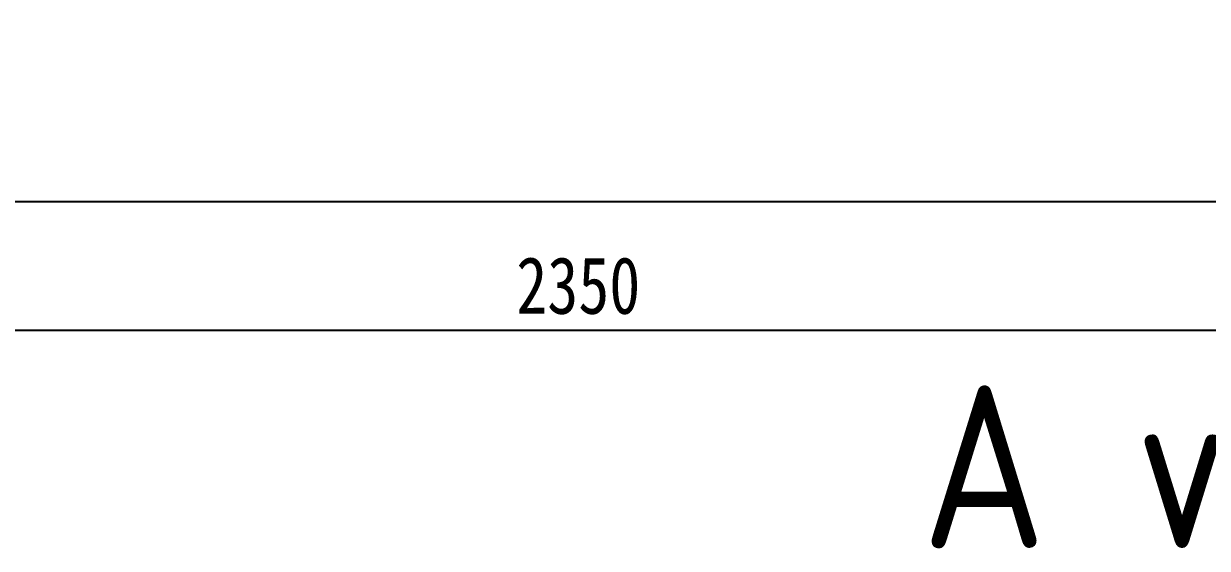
# Model space of a CAD drawing. Extents: x 59521 to 184406, y -1257 to 56672.
# Drawn here: x 69836 to 71363, y 17157 to 17834 of the extents above; entities that cross this region are included whole.
import ezdxf

# ---------------------------------------------------------------- set-up
doc = ezdxf.new("R2010")
doc.units = 0
doc.header["$MEASUREMENT"] = 0
doc.header["$PDMODE"] = 2
doc.header["$PDSIZE"] = 0.2
doc.layers.get('0').update_dxf_attribs({"linetype": 'CONTINUOUS'})
doc.layers.get('DEFPOINTS').update_dxf_attribs({"linetype": 'CONTINUOUS'})
doc.layers.add('THICK', color=7, linetype='CONTINUOUS', lineweight=0)
doc.styles.add('GB', font='gbenor.shx', dxfattribs={"bigfont": 'gbcbig.shx'})
doc.styles.add('仿宋', font='', dxfattribs={"width": 0.8})
doc.styles.get('仿宋').set_extended_font_data('SimSun')
doc.dimstyles.new('12倍', dxfattribs={"dimscale": 21, "dimtxt": 3.5, "dimasz": 2.5, "dimexe": 1.5, "dimexo": 0, "dimgap": 1, "dimtad": 1, "dimtoh": 1, "dimdsep": 46, "dimtxsty": '仿宋', "dimcen": 2.5, "dimdle": 5, "dimclrd": 4, "dimclre": 4, "dimclrt": 3, "dimadec": 0, "dimazin": 0, "dimtfac": 1, "dimtmove": 0, "dimatfit": 3, "dimfxl": 1, "dimtolj": 1, "dimarcsym": 0})

# ---------------------------------------------------------------- blocks, each defined once
blk = doc.blocks.new('*D164')
at = {"color": 4, "linetype": 'Continuous', "lineweight": -2, "transparency": 16777216}
for p, q in [((69376.2, 17591.2), (69376.2, 17406.6)), ((71726.2, 17591.2), (71726.2, 17406.6)), ((71673.7, 17438.1), (69428.7, 17438.1))]:
    blk.add_line(p, q, dxfattribs=at)
at = {"color": 4, "transparency": 16777216}
for points in [[(69428.7, 17446.9), (69428.7, 17429.4), (69376.2, 17438.1)], [(71673.7, 17446.9), (71673.7, 17429.4), (71726.2, 17438.1)]]:
    blk.add_solid(points, dxfattribs=at)
at = {"layer": 'DEFPOINTS', "color": 0, "transparency": 16777216}
for p in [(69376.2, 17591.2), (71726.2, 17591.2), (69376.2, 17438.1)]:
    blk.add_point(p, dxfattribs=at)
at = {"color": 3, "transparency": 16777216, "insert": (70551.2, 17495.9), "char_height": 73.5, "attachment_point": 5, "style": '仿宋'}
blk.add_mtext('\\A1;2350', dxfattribs=at)

msp = doc.modelspace()

# ---------------------------------------------------------------- linework, layer by layer
at = {"layer": 'THICK', "lineweight": -3}
msp.add_lwpolyline([(77414.239, 17854.172), (77414.239, 17709.172), (77390.239, 17709.172), (77390.239, 17604.172), (65554.239, 17604.172), (65554.239, 17709.172), (65530.239, 17709.172), (65530.239, 17854.172)], close=True, dxfattribs=at)

# ---------------------------------------------------------------- texts
at = {"color": 34, "lineweight": 15, "insert": (71738.463, 17367.483), "char_height": 210, "attachment_point": 3, "style": 'GB'}
msp.add_mtext('A view', dxfattribs=at)

# ---------------------------------------------------------------- dimensions: what is measured, and where the dimension line sits
dim = msp.add_linear_dim(base=(69376.239, 17438.113), p1=(71726.239, 17591.172), p2=(69376.239, 17591.172), dimstyle='12倍')
dim.commit()
dim.dimension.update_dxf_attribs({"geometry": '*D164', "text_midpoint": (70551.239, 17495.863)})

doc.saveas('drawing.dxf')
